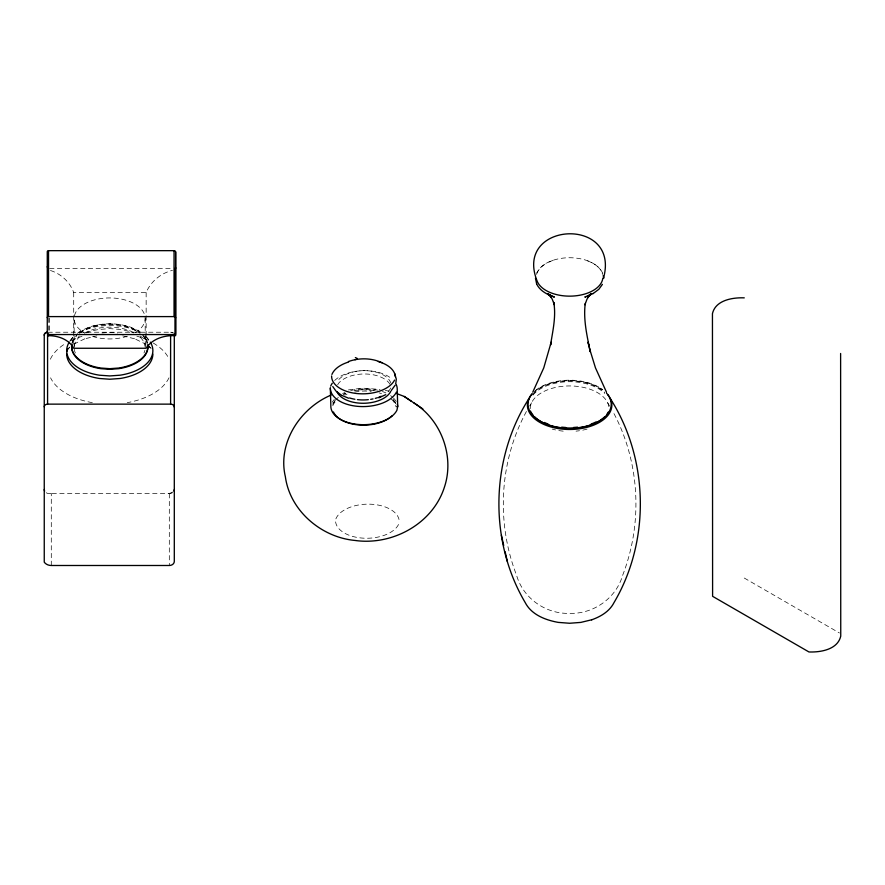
<?xml version="1.0" encoding="UTF-8"?>
<svg xmlns="http://www.w3.org/2000/svg" width="885" height="885" viewBox="0 0 885 885"><rect width="100%" height="100%" fill="white"/><g stroke="black" fill="none" stroke-linecap="round" stroke-linejoin="round"><path stroke-width="0.66" stroke-dasharray="4.42 3.32" d="M536.631 273.056L540.381 267.613L546.1 263.365M526.431 411.459C499.383 461.129 496.087 522.393 516.508 575.084C523.09 598.304 545.691 614.113 569.619 613.371C593.547 614.113 616.159 598.304 622.73 575.084C643.152 522.393 639.866 461.129 612.818 411.459M529.628 406.049L531.553 402.808M337.661 384.776L338.933 382.829A27.866 15.775 -1.6 0 1 366.18 374.012A27.866 15.775 -1.6 0 1 390.174 384.643M333.114 403.471L335.338 400.053M70.103 340.913L73.532 336.256M68.289 349.21L69.804 347.064M68.355 348.336L69.55 347.241M77.382 333.324L80.557 330.946L89.507 326.941C102.649 322.771 116.909 322.771 130.051 326.941L138.989 330.946L142.175 333.324M73.831 344.154L85.27 338.557L84.396 338.911L96.885 335.88M343.59 394.389L345.769 393.327M552.992 260.312L545.912 263.442M348.413 389.909L362.551 388.139L380.085 389.433M101.963 333.003L109.773 332.373L117.594 333.003M49.615 268.62L172.94 268.62M50.445 270.5A32.845 29.083 36.4 0 1 73.709 292.515L146.147 292.515A35.024 31.097 -33.3 0 1 172.475 270.356M47.945 332.229L170.982 332.229A3.33 2.721 0 0 1 173.327 333.026M172.354 492.746A4.989 4.071 0 0 1 169.312 493.587L49.239 493.587A4.989 4.071 0 0 1 46.208 492.746M385.285 390.429L389.19 391.181M373.89 390.506L362.883 389.699L354.575 390.65A32.103 18.176 -1.6 0 1 375.251 390.617M122.672 335.88L135.162 338.911L134.288 338.557L145.726 344.154M602.608 273.056C599.61 266.374 592.762 262.801 586.257 260.312M744.274 578.038L839.434 632.974M146.821 344.995L150.107 347.495M146.014 336.256L149.454 340.913M150.007 347.241L151.202 348.336M392.995 399.577L395.186 402.277L396.657 407.133M149.001 345.991L150.516 348.137M607.685 402.808L609.61 406.049M169.312 493.587L169.312 565.493M146.147 292.515L146.147 346.898M145.184 318.445L145.184 346.345M74.141 347.672L74.141 318.445A35.522 20.51 0 0 0 84.551 332.948M73.709 292.515L73.709 344.188M51.286 565.493L51.286 493.587A8.076 6.593 0 0 1 46.617 492.37M49.615 318.069L49.615 330.426M48.73 318.069L48.73 330.426M587.065 429.092A39.405 22.756 0 0 1 576.047 431.139M563.192 431.139A39.405 22.756 0 0 1 552.185 429.092M530.215 408.693A39.405 22.756 0 0 1 568.59 385.948A39.405 22.756 0 0 1 608.968 407.509M536.642 274.438A33.265 19.204 0 0 1 569.619 257.734A33.265 19.204 0 0 1 602.596 274.438M532.925 394.312A40.5 23.386 0 0 1 567.86 380.838A40.5 23.386 0 0 1 604.698 392.509M532.925 395.197A40.5 23.386 0 0 1 567.86 381.723A40.5 23.386 0 0 1 604.698 393.394M533.854 392.121A42.237 24.382 0 0 1 602.641 389.876M535.547 390.429A41.584 24.006 0 0 1 602.619 389.577M398.527 524.484A32.103 18.176 -1.6 0 1 362.95 538.135A32.103 18.176 -1.6 0 1 335.559 520.369M390.727 387.995A27.866 15.775 -1.6 0 1 387.829 391.834M338.833 379.499A27.866 15.775 -1.6 0 1 368.802 370.848A27.866 15.775 -1.6 0 1 391.17 384.322M332.174 402.266A33.696 19.072 -1.6 0 1 334.276 399.478M342.584 393.548A33.696 19.072 -1.6 0 1 344.929 392.509M350.615 390.617A33.696 19.072 -1.6 0 1 377.563 390.141M382.353 391.513A33.696 19.072 -1.6 0 1 385.893 392.94M390.562 395.606A33.696 19.072 -1.6 0 1 392.586 397.199M393.482 398.04A33.696 19.072 -1.6 0 1 396.248 401.668M334.641 380.495A33.696 19.072 -1.6 0 1 392.099 379.101M332.793 405.739A32.103 18.176 -1.6 0 1 335.714 401.248M344.73 395.086A32.103 18.176 -1.6 0 1 347.031 394.146M354.653 392.033A32.103 18.176 -1.6 0 1 371.257 391.38M379.112 392.896A32.103 18.176 -1.6 0 1 381.523 393.648M391.281 399.08A32.103 18.176 -1.6 0 1 396.004 406.801M335.891 518.853A32.103 18.176 -1.6 0 1 370.218 504.184A32.103 18.176 -1.6 0 1 399.246 521.088M332.749 404.379A32.103 18.176 -1.6 0 1 334.762 400.949M335.68 399.876A32.103 18.176 -1.6 0 1 338.38 397.409M343.59 394.223A32.103 18.176 -1.6 0 1 345.836 393.228M393.228 399.766A32.103 18.176 -1.6 0 1 395.971 405.43M74.451 315.768A35.522 20.51 0 0 1 125.371 300.048A35.522 20.51 0 0 1 134.774 332.948M127.418 336.2A35.522 20.51 0 0 1 91.907 336.2M144.875 350.349A35.522 20.51 0 0 1 143.967 352.971M75.358 352.971A35.522 20.51 0 0 1 74.218 349M74.218 346.334A35.522 20.51 0 0 1 78.898 337.417M84.551 333.169A35.522 20.51 0 0 1 134.774 333.169M140.427 337.417A35.522 20.51 0 0 1 145.184 347.672M170.606 332.229A3.695 3.02 0 0 1 173.228 333.114M172.498 492.016A8.076 6.593 0 0 1 167.276 493.587M92.317 402.664A62.282 35.953 0 0 1 50.589 377.829M50.379 359.21A62.282 35.953 0 0 1 66.32 343.037M70.667 340.725A62.282 35.953 0 0 1 82.725 336.156M72.072 343.502A39.017 22.523 0 0 1 76.73 335.747M79.539 333.291A39.017 22.523 0 0 1 100.304 325.16L109.773 324.408L119.254 325.16A39.017 22.523 0 0 1 140.018 333.291M72.072 342.849A39.017 22.523 0 0 1 76.73 335.094M79.539 332.638A39.017 22.523 0 0 1 100.304 324.507L109.773 323.755L119.254 324.507A39.017 22.523 0 0 1 140.018 332.638M69.926 341.09A43.951 25.377 0 0 1 74.163 336.499M79.362 332.826A43.951 25.377 0 0 1 98.998 326.178L109.773 325.326L120.559 326.178A43.951 25.377 0 0 1 140.195 332.826M72.437 341.389A43.951 25.377 0 0 1 79.362 336.112M86 332.926A43.951 25.377 0 0 1 98.998 329.474L109.773 328.612L120.559 329.474A43.951 25.377 0 0 1 133.558 332.926M168.969 377.829A62.282 35.953 0 0 1 127.241 402.664M136.832 336.156A62.282 35.953 0 0 1 148.879 340.725M153.238 343.037A62.282 35.953 0 0 1 169.168 359.21M142.828 335.747A39.017 22.523 0 0 1 147.485 343.502M142.828 335.094A39.017 22.523 0 0 1 147.485 342.849M145.394 336.499A43.951 25.377 0 0 1 149.62 341.09M140.195 336.112A43.951 25.377 0 0 1 147.12 341.389"/><path stroke-width="1.33" d="M49.615 334.552A2.345 1.914 0 0 1 47.27 332.638L47.27 251.694A1.272 1.04 0 0 1 48.531 250.665L174.046 250.665A1.593 1.305 0 0 1 175.639 251.959L175.628 333.479A1.316 1.073 0 0 1 174.312 334.552M47.558 335.669A31.318 23.242 -11.6 0 1 73.709 348.259L146.147 348.259A33.608 24.857 9.9 0 1 175.628 335.669L175.639 251.959M174.301 489.505L174.135 490.567A4.989 4.071 0 0 1 173.925 491.064M535.469 278.155L536.631 283.842M395.883 382.685L396.303 379.156L394.699 373.514M395.75 383.57A33.696 19.072 -1.6 0 1 397.21 388.449L397.708 406.547L396.923 410.231A33.696 19.072 -1.6 0 1 359.576 424.557A33.696 19.072 -1.6 0 1 330.835 405.905L330.337 387.807A33.696 19.072 -1.6 0 0 359.078 406.458A33.696 19.072 -1.6 0 0 396.425 392.132M585.273 303.378C583.149 319.573 587.076 336.012 590.273 351.81L588.06 342.174L588.713 345.028M603.559 277.934C620.606 215.431 512.249 221.604 537.494 281.906A33.265 19.204 0 0 0 572.883 296.055A33.265 19.204 0 0 0 602.818 278.189M584.941 304.761L586.954 299.296L590.018 294.34L587.917 297.272L591.545 293.532L587.518 296.563L591.125 294.285M532.748 392.177L543.755 367.906L551.178 342.174L550.536 345.028C552.716 331.067 556.256 316.553 553.767 302.393L554.309 304.761L552.295 299.296L549.22 294.34L551.333 297.272L547.704 293.532L551.72 296.563L548.114 294.285L554.419 297.083C547.538 294.661 540.304 291.187 536.841 284.362M528.821 398.77C490.345 459.138 488.808 540.956 525.247 602.641C531.564 614.809 545.547 620.097 558.236 622.387L569.619 623.261L580.87 622.398L591.855 619.743M395.119 385.252L391.358 390.385M602.408 284.362L598.857 289.284L593.138 293.543M385.738 394.666L378.802 397.83M591.611 619.843C600.594 616.668 609.522 611.447 613.991 602.641C650.431 540.956 648.904 459.138 610.418 398.77M331.045 395.097C300.214 408.096 277.315 442.942 285.368 476.716C289.937 510.722 321.332 537.328 354.874 540.436C392.309 545.802 432.787 523.809 444.425 487.126C454.702 456.339 441.261 419.999 413.926 402.94M586.39 296.53L584.83 297.083L593.326 293.455M348.402 361.545C359.233 357.673 371.545 357.861 382.032 362.728M354.985 359.719L355.648 359.542M175.628 268.62L175.042 268.62L175.042 334.552M47.27 317.626A1.272 1.04 0 0 1 48.531 316.598L174.046 316.598A1.593 1.305 0 0 1 175.639 317.903M47.558 334.298A2.345 1.914 0 0 0 48.73 334.552L175.628 334.552M44.25 406.846A3.33 2.721 0 0 1 47.58 404.135L170.606 404.135A3.695 3.02 0 0 1 174.301 407.144M744.274 297.858C732.548 297.371 715.445 300.181 712.447 313.677L712.602 596.324L808.945 651.957C820.672 652.411 837.686 649.579 840.75 636.127L840.617 353.48M348.59 398.217L341.853 395.407M396.757 393.593L404.213 396.458L422.864 408.925M355.35 357.562L357.263 358.458M404.213 396.458L411.448 401.303M336.411 391.435L341.3 395.075M332.771 386.546L335.846 390.904M606.49 392.177L595.483 367.906L589.576 348.723M603.194 275.611L603.78 278.155M501.386 535.281L503.709 545.481M505.125 551.753L507.326 561.389M44.25 489.505L44.416 490.567A4.989 4.071 0 0 0 44.626 491.064M174.301 334.939L174.301 561.411A4.989 4.071 0 0 1 169.312 565.493L51.286 565.493A8.076 6.593 0 0 1 44.25 562.141L44.25 334.939A3.33 2.721 0 0 1 47.137 332.251M174.046 250.665L174.046 316.598M170.606 334.995L170.606 404.135M48.73 334.552L48.73 335.791M48.531 250.665L48.531 316.598M47.58 332.229L47.58 404.135M607.895 394.776A42.237 24.382 0 0 1 568.701 429.468A42.237 24.382 0 0 1 532.162 393.825M608.249 412.111A40.5 23.386 0 0 1 607.033 414.036M604.698 416.78A40.5 23.386 0 0 1 534.551 416.78M532.925 414.976A40.5 23.386 0 0 1 530.502 411.138M606.502 393.106A41.584 24.006 0 0 1 570.526 428.207A41.584 24.006 0 0 1 531.929 394.046M596.047 421.913A40.5 23.386 0 0 1 591.158 424.003M577.529 427.134A40.5 23.386 0 0 1 573.58 427.466M565.659 427.466A40.5 23.386 0 0 1 561.709 427.134M548.081 424.003A40.5 23.386 0 0 1 544.363 422.477M392.088 415.795A32.103 18.176 -1.6 0 1 359.852 425.032A32.103 18.176 -1.6 0 1 333.424 411.956M394.566 380.074A32.103 18.176 -1.6 0 1 358.989 393.714A32.103 18.176 -1.6 0 1 331.609 375.948M381.114 396.259A27.866 15.775 -1.6 0 1 378.714 397.265M377.464 397.697A27.866 15.775 -1.6 0 1 375.295 398.361M373.027 398.903A27.866 15.775 -1.6 0 1 370.704 399.345M368.326 399.666A27.866 15.775 -1.6 0 1 357.452 399.622M354.896 399.257A27.866 15.775 -1.6 0 1 349.608 397.962M390.816 391.325A27.866 15.775 -1.6 0 1 363.569 403.272A27.866 15.775 -1.6 0 1 337.008 391.834M331.93 374.432A32.103 18.176 -1.6 0 1 348.613 362.009M378.26 361.578A32.103 18.176 -1.6 0 1 395.296 376.667M330.702 386.103A33.696 19.072 -1.6 0 1 332.295 383.216M397.254 404.08A33.696 19.072 -1.6 0 1 397.708 406.547M47.347 267.193A2.345 1.914 0 0 1 47.27 266.695M175.628 267.547A1.316 1.073 0 0 1 174.821 268.531M174.279 334.851A3.695 3.02 0 0 1 174.301 335.249M44.25 335.249A3.695 3.02 0 0 1 47.469 332.251M66.696 354.1A43.951 25.377 0 0 0 99.551 378.492L109.773 379.234L120.006 378.492A43.951 25.377 0 0 0 152.862 354.1M66.906 351.456A43.951 25.377 0 0 1 67.603 348.812M69.24 342.13A43.951 25.377 0 0 0 99.551 375.207L109.773 375.937L120.006 375.207A43.951 25.377 0 0 0 150.317 342.13M71.818 344.674A39.017 22.523 0 0 0 100.79 368.68L109.773 369.333L118.767 368.68A39.017 22.523 0 0 0 147.74 344.674M71.818 344.022A39.017 22.523 0 0 0 100.79 368.027L109.773 368.68L118.767 368.027A39.017 22.523 0 0 0 147.928 346.378"/></g></svg>
